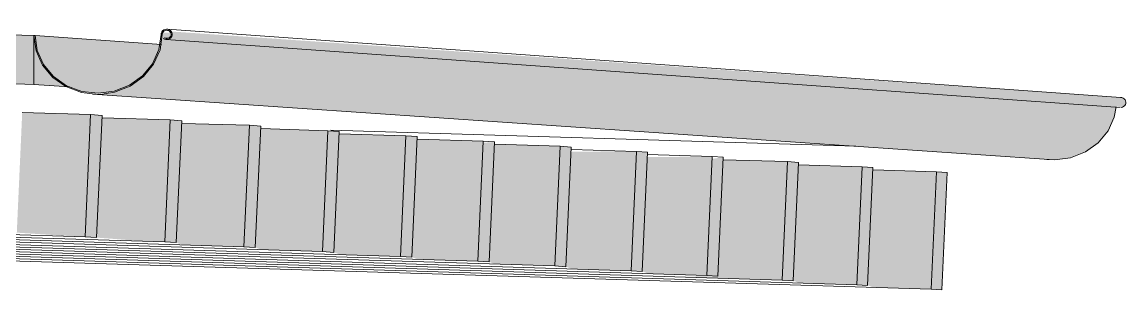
# Model space of a CAD drawing. Header units: inches. Extents: x 31156 to 31160, y -65 to 66.
# Drawn here: x 31156.70565 to 31156.72012, y 59.1837 to 59.18721 of the extents above; entities that cross this region are included whole.
import ezdxf

# ---------------------------------------------------------------- set-up
doc = ezdxf.new("R2010")
doc.units = ezdxf.units.IN
doc.header["$MEASUREMENT"] = 0
for name, color, linetype, lineweight in [('A-ROOF', 132, 'Continuous', 13), ('A-ROOF-OTLN', 132, 'Continuous', 9), ('S-BEAM', 12, 'Continuous', 9)]:
    doc.layers.add(name, color=color, linetype=linetype, lineweight=lineweight)

msp = doc.modelspace()

# ---------------------------------------------------------------- hatches: boundary and pattern name
at = {"layer": 'A-ROOF', "lineweight": 5}
for points in [[(31156.705802, 59.186391), (31156.705801, 59.18703), (31156.699814, 59.187207), (31156.699814, 59.18657), (31156.702838, 59.18648)], [(31156.706268, 59.186359), (31156.706231, 59.186373), (31156.70606, 59.186493), (31156.705928, 59.18665), (31156.707295, 59.186555), (31156.707378, 59.186656), (31156.707463, 59.186913), (31156.705801, 59.18703), (31156.705802, 59.186391), (31156.706231, 59.186362)]]:
    msp.add_hatch(color=256, dxfattribs=at).paths.add_polyline_path(points, flags=0)
at = {"layer": 'A-ROOF-OTLN', "lineweight": 5}
for points in [[(31156.706712, 59.186269), (31156.706952, 59.186323), (31156.707138, 59.186418), (31156.707294, 59.186555), (31156.707408, 59.186723), (31156.707463, 59.186914), (31156.705816, 59.187031), (31156.705845, 59.186833), (31156.705927, 59.18665), (31156.706058, 59.186493), (31156.706229, 59.186373), (31156.706429, 59.186298), (31156.706694, 59.186271)], [(31156.719186, 59.185402), (31156.719395, 59.185429), (31156.719591, 59.185505), (31156.719758, 59.185625), (31156.719887, 59.18578), (31156.719968, 59.18596), (31156.719995, 59.186153), (31156.707484, 59.187046), (31156.707455, 59.186844), (31156.707371, 59.186656), (31156.707218, 59.18648), (31156.707063, 59.186368), (31156.70686, 59.186289), (31156.706642, 59.18626), (31156.718796, 59.185429)], [(31156.720076, 59.186093), (31156.720121, 59.186142), (31156.720099, 59.186202), (31156.720067, 59.186217), (31156.707603, 59.187084), (31156.707609, 59.187018), (31156.707585, 59.186991), (31156.720028, 59.186096)]]:
    msp.add_hatch(color=256, dxfattribs=at).paths.add_polyline_path(points, flags=0)
h = msp.add_hatch(color=256, dxfattribs=at)
h.paths.add_polyline_path([(31156.720045, 59.186102), (31156.719808, 59.186126), (31156.719995, 59.186106)], flags=0)
h.paths.add_polyline_path([(31156.719995, 59.186153), (31156.720031, 59.186201), (31156.719995, 59.186209), (31156.707491, 59.187072), (31156.707484, 59.187046), (31156.718322, 59.186272)], flags=0)
at = {"layer": 'S-BEAM', "lineweight": 5}
for points in [[(31156.706472, 59.184391), (31156.706544, 59.185994), (31156.705648, 59.186021), (31156.705577, 59.184447), (31156.706434, 59.184392)], [(31156.706624, 59.184382), (31156.706696, 59.185984), (31156.706544, 59.185994), (31156.706472, 59.184391)], [(31156.707518, 59.184327), (31156.707589, 59.185924), (31156.706699, 59.185951), (31156.706629, 59.184382), (31156.707229, 59.184335)], [(31156.707669, 59.184317), (31156.70774, 59.185914), (31156.707589, 59.185924), (31156.707518, 59.184327)], [(31156.708555, 59.184262), (31156.708627, 59.185854), (31156.707743, 59.18588), (31156.707673, 59.184317), (31156.707744, 59.184287)], [(31156.708705, 59.184253), (31156.708777, 59.185844), (31156.708627, 59.185854), (31156.708555, 59.184262)], [(31156.709585, 59.184199), (31156.709657, 59.185784), (31156.708779, 59.185811), (31156.708709, 59.184253), (31156.708781, 59.184223)], [(31156.709734, 59.184189), (31156.709805, 59.185774), (31156.709656, 59.185774), (31156.709585, 59.184199)], [(31156.710608, 59.184135), (31156.710679, 59.185715), (31156.709808, 59.185742), (31156.709738, 59.18419), (31156.70981, 59.18416)], [(31156.710756, 59.184126), (31156.710827, 59.185706), (31156.710679, 59.185715), (31156.710608, 59.184135)], [(31156.711623, 59.184073), (31156.711694, 59.185647), (31156.71083, 59.185673), (31156.71076, 59.184126), (31156.710831, 59.184097)], [(31156.71177, 59.184064), (31156.711841, 59.185637), (31156.711693, 59.185624), (31156.711629, 59.184072)], [(31156.712632, 59.18401), (31156.712702, 59.185579), (31156.711844, 59.185605), (31156.711774, 59.184064), (31156.711845, 59.184034)], [(31156.712777, 59.184001), (31156.712848, 59.185569), (31156.712702, 59.185579), (31156.712632, 59.18401)], [(31156.713633, 59.183948), (31156.713703, 59.185512), (31156.712849, 59.18551), (31156.712781, 59.184001), (31156.712852, 59.183972)], [(31156.713777, 59.183939), (31156.713848, 59.185502), (31156.713703, 59.185505), (31156.713633, 59.183948)], [(31156.714626, 59.183887), (31156.714697, 59.185444), (31156.713849, 59.185438), (31156.713781, 59.18394), (31156.713852, 59.183911)], [(31156.71477, 59.183878), (31156.71484, 59.185435), (31156.714695, 59.185415), (31156.714626, 59.183887)], [(31156.715613, 59.183826), (31156.715683, 59.185378), (31156.714843, 59.185402), (31156.714774, 59.183878), (31156.714255, 59.183868)], [(31156.715756, 59.183817), (31156.715826, 59.185368), (31156.715683, 59.185378), (31156.715613, 59.183826)], [(31156.716593, 59.183765), (31156.716663, 59.185312), (31156.715828, 59.185337), (31156.71576, 59.183817), (31156.71583, 59.183789)], [(31156.716735, 59.183756), (31156.716805, 59.185302), (31156.716663, 59.185312), (31156.716593, 59.183765)], [(31156.717566, 59.183705), (31156.717636, 59.185246), (31156.716807, 59.185271), (31156.716739, 59.183757), (31156.716809, 59.183728)], [(31156.717707, 59.183696), (31156.717776, 59.185237), (31156.717636, 59.185246), (31156.717566, 59.183705)]]:
    msp.add_hatch(color=256, dxfattribs=at).paths.add_polyline_path(points, flags=0)

# ---------------------------------------------------------------- linework, layer by layer
at = {"layer": 'A-ROOF'}
for p, q in [((31156.699814, 59.187207), (31156.705801, 59.18703)), ((31156.705802, 59.186391), (31156.705801, 59.18703)), ((31156.705802, 59.186391), (31156.699814, 59.18657)), ((31156.706268, 59.186359), (31156.705802, 59.186391)), ((31156.716578, 59.185582), (31156.709696, 59.185789))]:
    msp.add_line(p, q, dxfattribs=at)
at = {"layer": 'A-ROOF-OTLN'}
for p, q in [((31156.705816, 59.187031), (31156.705801, 59.18703)), ((31156.707473, 59.186913), (31156.705816, 59.187031)), ((31156.707548, 59.187114), (31156.720057, 59.186218)), ((31156.707585, 59.186997), (31156.707508, 59.187002)), ((31156.720045, 59.186089), (31156.707535, 59.186978)), ((31156.719116, 59.185404), (31156.70657, 59.186262))]:
    msp.add_line(p, q, dxfattribs=at)
for points in [[(31156.705801, 59.18703, 0), (31156.70583, 59.18683, 0), (31156.705914, 59.186643, 0), (31156.706048, 59.186483, 0), (31156.706219, 59.186362, 0)], [(31156.707468, 59.187045, 0), (31156.70744, 59.186847, 0), (31156.707358, 59.186662, 0), (31156.707226, 59.186503, 0), (31156.707055, 59.18638, 0), (31156.706856, 59.186302, 0), (31156.706642, 59.186274, 0), (31156.706429, 59.186298, 0), (31156.706229, 59.186373, 0), (31156.706058, 59.186493, 0), (31156.705927, 59.18665, 0), (31156.705845, 59.186833, 0), (31156.705816, 59.187031, 0)], [(31156.706722, 59.186265, 0), (31156.70686, 59.186289, 0), (31156.707063, 59.186368, 0), (31156.707237, 59.186493, 0), (31156.707371, 59.186656, 0), (31156.707455, 59.186844, 0), (31156.707484, 59.187046, 0)], [(31156.707497, 59.186992, 0), (31156.707513, 59.186983, 0), (31156.707531, 59.186979, 0), (31156.70755, 59.186979, 0), (31156.707568, 59.186983, 0), (31156.707585, 59.186991, 0), (31156.707599, 59.187003, 0), (31156.707609, 59.187018, 0), (31156.707614, 59.187034, 0), (31156.707615, 59.187052, 0), (31156.707612, 59.187069, 0), (31156.707603, 59.187084, 0), (31156.707591, 59.187097, 0), (31156.707576, 59.187107, 0), (31156.707558, 59.187113, 0), (31156.707539, 59.187114, 0), (31156.707521, 59.187111, 0), (31156.707504, 59.187104, 0), (31156.707489, 59.187093, 0), (31156.707478, 59.187079, 0), (31156.707471, 59.187063, 0), (31156.707468, 59.187045, 0)], [(31156.707484, 59.187046, 0), (31156.707485, 59.187059, 0), (31156.707491, 59.187072, 0), (31156.7075, 59.187083, 0), (31156.707511, 59.187092, 0), (31156.707525, 59.187098, 0), (31156.707539, 59.1871, 0), (31156.707554, 59.187099, 0), (31156.707568, 59.187095, 0), (31156.707581, 59.187087, 0), (31156.70759, 59.187077, 0), (31156.707597, 59.187065, 0), (31156.7076, 59.187051, 0), (31156.7076, 59.187038, 0), (31156.707596, 59.187025, 0), (31156.707588, 59.187013, 0), (31156.707577, 59.187003, 0), (31156.707564, 59.186996, 0), (31156.70755, 59.186993, 0), (31156.707535, 59.186992, 0), (31156.707521, 59.186996, 0), (31156.707508, 59.187002, 0)], [(31156.706222, 59.186361, 0), (31156.706425, 59.186285, 0), (31156.706642, 59.18626, 0), (31156.706712, 59.186264, 0)], [(31156.720049, 59.186218, 0), (31156.720067, 59.186217, 0), (31156.720084, 59.186212, 0), (31156.720099, 59.186202, 0), (31156.72011, 59.18619, 0), (31156.720118, 59.186175, 0), (31156.720122, 59.186159, 0), (31156.720121, 59.186142, 0), (31156.720115, 59.186126, 0), (31156.720106, 59.186112, 0), (31156.720092, 59.186101, 0), (31156.720076, 59.186093, 0), (31156.720059, 59.186089, 0), (31156.720041, 59.186089, 0)], [(31156.719993, 59.186098, 0), (31156.719968, 59.18596, 0), (31156.719887, 59.18578, 0), (31156.719758, 59.185625, 0), (31156.719591, 59.185505, 0), (31156.719395, 59.185429, 0), (31156.719186, 59.185402, 0), (31156.719083, 59.185408, 0)]]:
    msp.add_polyline3d(points, dxfattribs=at)
at = {"layer": 'S-BEAM'}
for p, q in [((31156.705648, 59.186021), (31156.706544, 59.185994)), ((31156.706544, 59.185994), (31156.706472, 59.184391)), ((31156.706696, 59.185984), (31156.706544, 59.185994)), ((31156.706624, 59.184382), (31156.706696, 59.185984)), ((31156.706699, 59.185951), (31156.707589, 59.185924)), ((31156.707589, 59.185924), (31156.707518, 59.184327)), ((31156.70774, 59.185914), (31156.707589, 59.185924)), ((31156.707669, 59.184317), (31156.70774, 59.185914)), ((31156.707743, 59.18588), (31156.708627, 59.185854)), ((31156.708627, 59.185854), (31156.708555, 59.184262)), ((31156.708777, 59.185844), (31156.708627, 59.185854)), ((31156.708705, 59.184253), (31156.708777, 59.185844)), ((31156.708779, 59.185811), (31156.709657, 59.185784)), ((31156.709657, 59.185784), (31156.709585, 59.184199)), ((31156.709805, 59.185774), (31156.709657, 59.185784)), ((31156.709734, 59.184189), (31156.709805, 59.185774)), ((31156.709808, 59.185742), (31156.710679, 59.185715)), ((31156.710679, 59.185715), (31156.710608, 59.184135)), ((31156.710827, 59.185706), (31156.710679, 59.185715)), ((31156.710756, 59.184126), (31156.710827, 59.185706)), ((31156.71083, 59.185673), (31156.711694, 59.185647)), ((31156.711694, 59.185647), (31156.711623, 59.184073)), ((31156.711841, 59.185637), (31156.711694, 59.185647)), ((31156.71177, 59.184064), (31156.711841, 59.185637)), ((31156.711844, 59.185605), (31156.712702, 59.185579)), ((31156.712702, 59.185579), (31156.712632, 59.18401)), ((31156.712848, 59.185569), (31156.712702, 59.185579)), ((31156.712777, 59.184001), (31156.712848, 59.185569)), ((31156.712851, 59.185537), (31156.713703, 59.185512)), ((31156.713703, 59.185512), (31156.713633, 59.183948)), ((31156.713848, 59.185502), (31156.713703, 59.185512)), ((31156.713777, 59.183939), (31156.713848, 59.185502)), ((31156.71385, 59.18547), (31156.714697, 59.185444)), ((31156.714697, 59.185444), (31156.714626, 59.183887)), ((31156.71484, 59.185435), (31156.714697, 59.185444)), ((31156.71477, 59.183878), (31156.71484, 59.185435)), ((31156.714843, 59.185403), (31156.715683, 59.185378)), ((31156.715683, 59.185378), (31156.715613, 59.183826)), ((31156.715826, 59.185368), (31156.715683, 59.185378)), ((31156.715756, 59.183817), (31156.715826, 59.185368)), ((31156.715828, 59.185337), (31156.716663, 59.185312)), ((31156.716663, 59.185312), (31156.716593, 59.183765)), ((31156.716805, 59.185302), (31156.716663, 59.185312)), ((31156.716735, 59.183756), (31156.716805, 59.185302)), ((31156.716807, 59.185271), (31156.717636, 59.185246)), ((31156.717636, 59.185246), (31156.717566, 59.183705)), ((31156.717776, 59.185237), (31156.717636, 59.185246)), ((31156.717707, 59.183696), (31156.717776, 59.185237)), ((31156.706472, 59.184391), (31156.686982, 59.18499)), ((31156.707518, 59.184327), (31156.688089, 59.184924)), ((31156.708555, 59.184262), (31156.689187, 59.184858)), ((31156.709585, 59.184199), (31156.69089, 59.184774)), ((31156.710608, 59.184135), (31156.691971, 59.184709)), ((31156.711623, 59.184073), (31156.693044, 59.184645)), ((31156.712632, 59.18401), (31156.69411, 59.184581)), ((31156.713633, 59.183948), (31156.694719, 59.184531)), ((31156.714626, 59.183887), (31156.695617, 59.184473)), ((31156.715613, 59.183826), (31156.696662, 59.18441)), ((31156.716593, 59.183765), (31156.6977, 59.184348)), ((31156.717566, 59.183705), (31156.698731, 59.184286)), ((31156.706472, 59.184391), (31156.706624, 59.184382)), ((31156.707518, 59.184327), (31156.707669, 59.184317)), ((31156.708555, 59.184262), (31156.708705, 59.184253)), ((31156.709585, 59.184199), (31156.709734, 59.184189)), ((31156.710608, 59.184135), (31156.710756, 59.184126)), ((31156.711623, 59.184073), (31156.71177, 59.184064)), ((31156.712632, 59.18401), (31156.712777, 59.184001)), ((31156.713633, 59.183948), (31156.713777, 59.183939)), ((31156.714626, 59.183887), (31156.71477, 59.183878)), ((31156.715613, 59.183826), (31156.715756, 59.183817)), ((31156.716593, 59.183765), (31156.716735, 59.183756)), ((31156.717566, 59.183705), (31156.717707, 59.183696))]:
    msp.add_line(p, q, dxfattribs=at)

doc.saveas('drawing.dxf')
